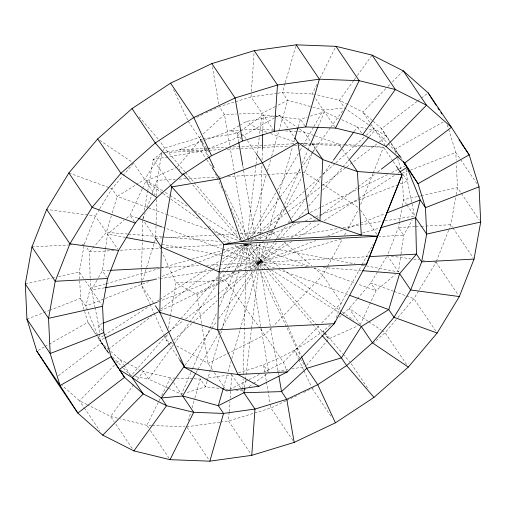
<?xml version="1.0" encoding="UTF-8"?>
<svg xmlns="http://www.w3.org/2000/svg" width="506" height="506" viewBox="0 0 506 506"><rect width="100%" height="100%" fill="white"/><g stroke="black" fill="none" stroke-linecap="round" stroke-linejoin="round"><path stroke-width="0.38" stroke-dasharray="2.53 1.9" d="M142.768 220.369L141.218 284.878L149.668 303.505M155.74 237.434L156.664 199.067M156.733 195.936L157.113 180.275L161.857 152.768L153.166 159.403L147.841 190.262M235.79 390.221L242.772 391.012L243.082 379.184M243.203 374.453L246.586 244.335M259.882 243.525L259.395 262.45L258.458 270.299M259.989 239.585L260.09 235.638M260.109 234.854L261.912 165.456M262.057 159.94L262.342 148.897M262.753 133.129L263.228 114.989L300.469 119.207L307.231 117.107M229.117 412.346L228.516 420.973L251.767 455.343M229.174 411.561L229.882 401.359M230.097 398.222L231.735 374.687L206.435 378.21M251.185 94.59L251.02 96.943L262.064 113.268L259.546 134.463M251.406 91.453L254.233 50.657M247.168 238.838L255.916 165.07M256.011 164.286L256.852 157.221M257.314 153.299L259.18 137.6M244.588 387.235L245.429 380.17M245.518 379.386L245.986 375.465M246.08 374.68L251.476 329.159M251.571 328.375L258.37 271.083M105.33 249.686L102.332 270.767L97.31 279.679M105.438 248.908L107.55 234.069L124.096 220.255M362.037 265.125L398.45 271.931L400.891 254.752M401.005 253.968L403.668 235.233L412.162 220.148M167.17 334.637L166.246 340.045L179.086 359.032M168.22 328.451L170.193 316.864M170.32 316.092L175.974 282.86L161.831 251.684M142.92 218.807L143.451 215.727M144.381 210.325L147.708 191.034M99.404 209.357L95.343 216.03L84.312 244.132L79.322 271.918L80.549 298.319L87.962 322.316L96.697 335.883M399.411 222.096L398.437 227.498L387.406 255.606L398.45 271.931M399.55 221.324L402.188 206.657M402.327 205.885L403.434 199.712L402.346 176.417M455.653 197.713L450.795 224.727L449.062 229.136M456.203 194.627L457.456 187.675L456.323 163.432M188.352 420.745L190.743 412.409M192.046 407.861L194.652 398.766M194.867 398.007L200.3 379.064L201.837 378.849M285.061 83.477L282.449 92.573L287.68 100.302L311.962 106.924M285.276 82.718L295.706 46.337M207.055 381.486L205.531 386.793L185.999 392.858M207.27 380.733L219.876 336.775M220.742 333.739L238.351 272.348M238.566 271.589L246.39 244.309M248.345 237.485L266.599 173.824M267.472 170.788L270.729 159.422M271.602 156.392L287.68 100.302L275.909 106.26M223.532 387.507L227.226 374.623M228.098 371.587L230.926 361.739M231.792 358.703L240.053 329.906M240.268 329.147L257.004 270.786M257.219 270.033L264.828 243.506M266.131 238.958L267.87 232.893M268.737 229.863L278.3 196.511M279.167 193.482L292.645 146.493M292.86 145.734L294.6 139.669M298.293 126.785L300.469 119.207L304.827 125.652M111.352 215.879L106.386 232.355L94.647 245.954M112.256 212.887L117.221 196.417L135.95 184.848M155.253 239.724L141.218 284.878L154.058 303.859M336.281 317.711L341.373 302.759L361.638 265.378M143.059 218.839L145.216 212.906M147.113 207.719L151.705 195.107M151.977 194.367L157.113 180.275L175.247 179.32M436.374 261.463L448.778 229.869M312.177 153.413L304.568 172.47L302.689 175.936M312.474 152.685L315.693 144.621L342.511 145.646M360.651 204.449L372.966 173.628M373.264 172.894L383.529 147.208L360.765 145.589M190.882 372.517L181.49 394.256L169.32 388.646M191.198 371.796L192.135 369.62M192.451 368.899L209.667 329.045M209.977 328.324L216.865 312.379M219.37 306.585L246.295 244.271M267.845 242.886L259.395 262.45L255.062 269.983M269.413 239.268L273.164 230.572M274.416 227.675L283.499 206.663M284.751 203.76L300.406 167.537M302.278 163.185L307.604 150.87M307.914 150.143L309.792 145.798M318.249 126.234L324.51 111.744L338.83 118.347M142.186 189.01L130.004 215.316L126.456 218.282M142.515 188.302L145.81 181.192L176.657 167.366M360.19 324.808L375.996 290.684L395.496 274.397M160.219 398.437L146.81 425.306L148.562 427.899M161.629 395.61L170.452 377.931L175.949 378.14M316.889 84.508L312.303 93.699L313.631 95.659M320.07 78.145L335.244 47.741M273.006 230.66L272.253 232.045L264.081 240.451M274.511 227.89L284.657 209.187M285.03 208.491L302.31 176.626M327.281 266.959L322.777 275.264L273.594 325.832M327.654 266.264L342.296 239.268M344.548 235.119L346.42 231.653M347.926 228.889L358.811 208.814M362.018 264.689L373.276 243.924M96.924 280.368L91.523 289.963L94.894 306.699M248.572 240.122L249.755 238.073M250.147 237.384L275.726 192.881M277.301 190.142L298.553 153.166M300.128 150.427L302.885 145.633M303.277 144.944L313.505 127.145M313.903 126.462L323.347 110.023L344.662 108.025L368.121 124.425M196.037 372.694L197.606 369.956M198.004 369.272L218.465 333.663M218.858 332.98L220.04 330.924M220.433 330.241L254.67 270.666M99.808 208.693L111.99 188.681L122.547 176.214M386.597 256.94L370.765 282.949L357.698 298.388M434.54 261.988L436.083 262.203L413.895 298.66L396.704 318.97M162.046 152.142L144.646 179.472L136.62 184.431M162.47 151.471L164.589 148.138L199.313 137.657L201.027 136.07M133.654 384.699L110.637 416.514L114.147 421.7M137.341 379.614L143.324 371.341L170.452 377.931L172.217 380.544M353.7 80.568L339.431 100.289L314.568 94.249M354.162 79.929L356.926 76.115M357.381 75.476L372.112 55.116M173.533 344.554L148.555 379.07L135.583 376.704M173.994 343.916L189.257 322.815M189.718 322.177L217.466 283.822M220.243 279.989L225.796 272.317M226.258 271.678L246.144 244.189M252.159 235.878L279.907 197.523M280.368 196.885L312.746 152.135M313.208 151.496L330.323 127.841M330.785 127.202L343.27 109.941M184.93 365.37L211.293 328.938M211.755 328.293L216.84 321.266M218.693 318.704L252.918 271.399M254.765 268.844L273.733 242.633M274.195 241.994L275.58 240.078M276.042 239.439L285.757 226.011M288.066 222.817L289.919 220.262M291.766 217.7L305.643 198.523M307.496 195.967L320.905 177.429M323.22 174.235L330.62 164.007M331.082 163.362L332.935 160.807M354.206 131.402L357.445 126.93L365.838 128.461M177.378 167.043L200.477 139.378L202.773 138.998M306.528 365.421L328.622 338.957L358.039 325.775M123.047 175.62L133.103 163.742M357.192 298.983L349.153 308.483L343.296 313.65M396.198 319.564L385.072 332.708L373.826 342.638M94.141 246.542L89.543 251.868L90.169 279.729M123.382 368.045L131.01 375.863L167.296 334.333M169.371 331.955L218.099 276.181M220.167 273.809L221.204 272.62M221.723 272.032L246.087 244.145M276.497 242.874L259.395 262.45L251.805 269.318M280.128 238.718L293.606 223.291M298.793 217.359L306.566 208.459M308.641 206.081L320.045 193.026M322.638 190.06L342.334 167.518M342.853 166.923L348.039 160.99M369.291 136.658L374.99 130.137L387.52 142.989M233.557 271.836L225.385 280.242L218.447 283.739M234.107 271.279L261.355 243.26M261.899 242.697L263.537 241.014M271.406 328.078L264.853 334.82L208.105 363.397L176.537 345.788M318.963 325.794L283.449 362.315L264.53 371.84M321.696 322.986L341.373 302.759L322.777 275.264L314.454 268.148M114.495 365.117L79.493 400.784L83.882 407.267M116.684 362.884L119.966 359.538L126.146 362.663M385.762 88.683L362.789 112.092L348.362 104.805M387.944 86.456L390.132 84.224M392.321 81.997L403.257 70.846M203.311 133.957L224.449 114.388L236.207 114.04M250.691 239.85L252.443 238.269M257.111 234.044L285.707 208.162M286.295 207.637L305.548 190.205M306.136 189.68L322.474 174.893M323.056 174.361L335.314 163.274M335.895 162.742L365.661 135.81M366.243 135.279L373.833 128.416L386.71 136.38L390.537 142.23M173.602 340.089L192.28 323.189M192.862 322.657L217.371 300.475M219.705 298.363L249.471 271.431M330.418 325.023C303.916 347.565 272.07 363.903 238.389 372.656M339.197 317.268L342.714 314.169M58.31 375.85L101.276 342.986L107.696 348.678M416.976 101.497L381.48 128.644L372.72 120.883M417.595 101.017L420.714 98.638M421.334 98.158L427.557 93.395M107.753 349.76L106.5 350.721L97.114 336.528M108.379 349.285L151.534 316.269M160.921 309.096L212.204 269.862M212.83 269.382L219.712 264.119M222.216 262.209L245.979 244.025M251.608 239.724L254.113 237.807M259.742 233.5L287.889 211.97M288.515 211.495L306.655 197.618M307.275 197.138L321.664 186.138M322.29 185.658L346.053 167.473M346.68 166.999L378.583 142.597M379.209 142.116L386.71 136.38L381.48 128.644L389.386 140.921M169.327 331.348L183.083 320.823M185.588 318.906L217.485 294.505M218.111 294.03L247.51 271.539M250.008 269.628L285.662 242.355M291.292 238.048L312.556 221.786M313.182 221.305L315.687 219.389M316.307 218.915L319.438 216.524M320.064 216.043L357.59 187.334M358.216 186.859L375.104 173.938M377.602 172.027L380.733 169.636M239.768 131.509L237.238 133.293L203.538 138.872M240.407 131.06L263.228 114.989L273.385 130.01M244.044 390.12L245.941 388.779M249.116 386.546L252.918 383.871M253.55 383.421L267.497 373.599M303.651 392.511L313.492 387.596M103.641 335.655L99.005 338.64L96.798 335.377M104.299 335.225L148.65 306.661M157.252 301.114L159.238 299.837M159.902 299.407L208.219 268.281M208.877 267.857L220.129 260.603M222.779 258.901L245.948 243.974M291.823 241.558L259.395 262.45L245.239 269.375M298.445 237.295L320.949 222.792M324.257 220.66L358.014 198.915M358.678 198.491L395.078 175.038M397.729 173.33L399.051 172.476M239.155 125.659L230.369 130.656L203.785 140.649M239.831 125.273L246.593 121.434L279.299 115.109L297.142 127.297M274.518 117.822L243.791 135.285L240.85 136.392M275.201 117.436L279.299 115.109L289.04 129.511M38.19 350.38L44.326 346.92M45.009 346.534L48.418 344.611M49.101 344.225L87.962 322.316L96.355 334.719M443.199 122.022L394.788 149.314L396.413 154.564M275.22 106.614L262.064 113.268L239.338 113.945M260.261 328.476L225.385 280.242L175.974 282.86L196.948 294.562L217.757 284.087M229.503 389.481L248.421 379.955M249.116 379.601L259.629 374.313M254.391 239.743L272.791 230.736M289.065 222.773L291.19 221.736M310.298 212.387L320.912 207.194M321.62 206.846L387.432 174.646M391.676 172.565L398.753 169.105M399.462 168.757L405.831 165.639M104.413 338.28L100.169 340.361L109.517 354.662M160.32 310.924L217.643 282.879M218.345 282.531L239.578 272.146M196.714 117.329L203.045 114.331M205.853 112.996L218.516 106.994M285.858 400.942L270.919 408.026L228.516 420.973L220.755 422.055M286.573 400.607L299.381 394.535M26.944 319.153L48.974 310.589M49.708 310.305L80.549 298.319L85.78 306.048L97.829 335.744M402.2 173.311L407.343 171.319M410.284 170.174L455.811 152.477L460.194 158.966M148.935 281.507L85.78 306.048L90.359 288.243L90.188 280.507M154.077 279.508L159.219 277.509M162.154 276.371L195.936 263.24M198.877 262.102L245.138 244.12M250.28 242.121L251.748 241.552M256.156 239.838L300.216 222.716M305.358 220.717L314.903 217.004M315.636 216.72L320.779 214.721M321.512 214.436L397.153 185.044M400.088 183.899L407.431 181.047L406.154 168.726M102.237 323.524L98.569 324.953L100.169 340.361L109.441 354.073M158.049 301.835L218.269 278.433M219.003 278.148L235.157 271.867M239.566 270.16L315.94 240.476M327.686 235.91L343.112 229.914M343.846 229.629L384.971 213.646M203.045 140.927L179.415 149.808L164.146 152.382M207.017 149.106L201.135 151.319L168.643 156.797M207.751 148.834L240.116 136.664M310.235 116.178L324.51 111.744L334.668 126.766M182.995 393.788L181.49 394.256L172.66 381.195M105.533 283.904L90.359 288.243L84.622 279.755M106.292 283.689L188.966 260.04M191.995 259.173L221.577 250.71M222.336 250.489L244.335 244.202M341.31 239.022L259.395 262.45L218.978 269.072M362.543 232.943L379.234 228.168M25.3 283.955L51.536 278.11M52.308 277.939L55.394 277.25M58.481 276.561L79.322 271.918L84.179 279.103M417.323 196.619L403.434 199.712L406.527 204.285M418.095 196.448L420.41 195.93M421.182 195.759L457.456 187.675L460.966 192.868M167.865 156.93L153.166 159.403L169.991 184.279M277.187 371.315L287.914 369.538M291.741 368.906L305.523 366.622M277.693 238.452L339.09 228.389M342.979 227.757L384.168 221.002M384.946 220.875L414.477 216.037L411.871 203.108M104.736 287.8L91.523 289.963L101.681 304.979M154.475 279.647L159.137 278.882M159.915 278.755L212.76 270.096M216.65 269.458L218.2 269.205M277.086 93.319L251.02 96.943L219.218 106.658L224.449 114.388L229.787 145.513M277.851 93.212L282.449 92.573L313.809 94.065M186.613 426.811L219.983 422.162M207.024 148.347L179.415 149.808L201.135 151.319L206.448 159.175M207.814 148.302L226.745 147.303M233.057 146.968L293.796 143.755M165.013 152.603L208.402 150.301M209.193 150.263L221.027 149.637M227.333 149.302L289.66 146M294.391 145.747L299.913 145.456M303.859 145.247L315.693 144.621L310.235 144.235M179.187 179.111L186.284 178.732M189.44 178.567L217.042 177.106M217.827 177.062L221.773 176.853M228.079 176.518L266.719 174.475M267.503 174.431L301.412 172.635M302.202 172.597L304.568 172.47L321.677 183.64M155.721 238.218L213.987 235.132M217.137 234.967L236.821 233.924M239.97 233.759L262.81 232.551M269.11 232.216L272.253 232.045L279.982 238.655M31.96 246.909L68.689 244.961M69.467 244.917L71.814 244.796M81.972 244.259L84.312 244.132M414.85 226.631L398.437 227.498L403.668 235.233L379.203 236.53M415.628 226.587L420.322 226.34M421.1 226.296L425.008 226.093M425.786 226.049L450.795 224.727L452.547 227.32M114.014 250.571L89.543 251.868L86.494 247.358M120.327 250.236L160.579 248.104M166.101 247.813L222.931 244.803M109.435 270.394L102.332 270.767L106.69 277.212M158.365 267.8L159.947 267.718M160.737 267.674L200.99 265.542M206.511 265.252L219.142 264.581M219.927 264.543L368.311 256.681M300.899 143.483L311.158 143.628M311.949 143.641L343.498 144.368M345.668 145.766L359.077 146.272M362.226 146.392L383.529 147.208L392.827 160.952M176.733 378.172L193.235 378.792M194.019 378.823L200.3 379.064L205.531 386.793L221.052 388.551M151.49 425.483L146.81 425.306L120.434 418.892M152.268 425.508L185.051 426.748M273.607 130.175L257.946 129.194L230.369 130.656L240.065 133.995M285.359 130.909L304.15 132.085L314.466 135.646M344.282 144.419L359.981 145.532M300.096 143.514L309.457 144.178M127.657 234.05L106.386 232.355L95.343 216.03L46.666 209.433M128.442 234.114L161.528 236.757M162.318 236.821L219.825 241.413M222.975 241.659L230.066 242.229M307.446 266.289L259.395 262.45L221.432 255.359M323.201 267.547L361.803 270.628M225.708 389.076L230.363 389.607M391.271 256.125L410.587 258.743M413.68 259.161L419.088 259.894M422.953 260.419L424.496 260.628M368.887 129.017L374.99 130.137L385.148 145.152M131.01 375.863L132.534 376.148M249.705 244.126L355.067 263.822M125.368 237.403L107.55 234.069L117.708 249.091M155.582 243.051L157.132 243.335M161.781 244.208L220.66 255.214M117.424 418.165L110.637 416.514L87.797 404.977M312.721 107.127L323.347 110.023L314.068 96.311M315.206 135.899L338.786 144.033L341.885 148.612M266.814 132.249L257.946 129.194L246.593 121.434M270.508 133.521L295.624 142.186M240.812 134.254L243.791 135.285L246.89 139.865M68.86 172.97L111.99 188.681L117.221 196.417L166.019 214.19M393.428 291.203L370.765 282.949L375.996 290.684L357.514 283.948M394.155 291.469L405.856 295.732M406.584 295.997L413.895 298.66L436.261 331.734M166.759 214.462L208.902 229.813M214.076 231.697L239.211 240.856M248.085 244.088L308.717 266.175M313.891 268.06L354.554 282.873M137.398 218.01L130.004 215.316L134.362 221.761M162.534 227.169L221.685 248.718M222.425 248.984L274.916 268.104M278.616 269.451L348.855 295.042M341.695 119.663L357.445 126.93L361.803 133.369M168.606 388.317L148.555 379.07L143.324 371.341L141.952 370.645M347.673 104.457L339.431 100.289L344.225 107.38M126.835 363.011L139.201 369.26M87.108 404.629L79.493 400.784L62.105 385.382M172.419 343.492L166.246 340.045L163.969 335.029M162.641 190.781L144.646 179.472L133.603 163.147M165.304 192.457L169.301 194.968M169.972 195.386L188.63 207.112M194.627 210.882L239.945 239.363M268.724 268.313L259.395 262.45L235.005 245.005M271.387 269.989L338.697 312.284M322.335 184.07L359.184 208.124M99.638 140.251L131.642 161.825M368.09 321.253L349.153 308.483L359.747 324.156M368.747 321.696L381.157 330.064M381.809 330.5L385.072 332.708L407.001 365.13M299.691 129.043L304.15 132.085L310.349 141.25M368.76 124.868L373.833 128.416L370.297 123.192M247.251 244.006L279.976 267.421M282.544 269.255L341.582 311.494M342.22 311.955L353.776 320.216M162.496 193.128L145.81 181.192L155.083 194.905M163.134 193.589L170.193 198.637M170.838 199.098L199.712 219.756M208.7 226.182L231.16 242.254M284.144 242.216L312.075 266.112M372.138 120.365L362.789 112.092L369.854 122.541M110.618 351.265L119.966 359.538L123.496 364.763M388.064 143.546L399.5 155.279L402.548 159.788M108.682 352.954L106.5 350.721L99.005 338.64L98.126 336.465M112.49 356.869L122.838 367.482M139.112 116.848L158.852 139.82M324.403 332.404L323.391 331.221L324.264 332.512M324.909 332.992L342.632 353.605M343.138 354.194L349.722 361.847M185.095 171.989L164.589 148.138L159.365 140.409M185.607 172.59L193.811 182.128M194.323 182.723L237.384 232.817M240.97 236.991L243.531 239.97M247.118 244.145L268.648 269.192M269.16 269.787L316.832 325.244M317.344 325.839L328.622 338.957L324.7 333.157M178.915 168.833L179.94 170.022M189.168 180.756L190.705 182.546M192.754 184.93L239.914 239.793M243.5 243.968L312.189 323.872M312.702 324.466L321.418 334.605M260.723 329.109L283.449 362.315L287.37 371.891M460.637 159.611L476.861 183.608M461.402 193.513L479.384 220.104M452.984 227.966L473.161 257.794M400.088 157.151L389.797 141.566M403.073 174.602L407.431 181.047L411.72 202.343M393.27 161.61L395.926 165.538M406.969 204.936L414.477 216.037M436.083 262.203L458.455 295.27M342.328 149.27L348.526 158.435M360.512 210.085L377.78 235.619M312.12 143.868L315.662 149.106M289.483 130.162L293.91 136.709M247.333 140.523L255.751 152.957M241.16 139.093L237.238 133.293L238.705 141.851M188.27 121.332L199.313 137.657L207.998 157.107M208.864 151.781L200.477 139.378L208.649 156.449M351.17 363.675L367.837 388.317M206.891 159.833L211.761 167.031M299.786 358.134L294.486 350.297L298.42 358.779M300.229 358.786L304.201 364.668M312.189 388.463L331.487 416.995M268.325 372.062L263.531 364.971L266.301 381.119M292.847 440.448L270.919 408.026L270.261 404.18M144.558 222.197L154.741 237.257M231.735 374.687L240.565 387.748M241.008 388.399L242.772 391.012M212.533 369.943L208.105 363.397L202.09 326.275M214.304 372.561L224.93 388.273M187.049 427.456L208.978 459.878M102.49 330.753L98.569 324.953L95.046 307.458M123.938 365.421L130.567 375.212M150.314 430.492L169.175 458.373M115.899 424.294L132.572 448.936M84.319 407.918L99.669 430.612M390.961 142.882L399.885 156.537M399.5 155.279L401.998 159.308M224.658 189.889L247.472 237.554M247.813 238.263L248.832 240.394M250.54 243.955L259.395 262.45L288.028 326.56M246.947 244.259L300.419 355.952M173.52 89.53L187.612 119.922M298.749 359.488L303.663 370.088M303.992 370.79L311.203 386.337M159.58 246.726L160.541 248.851M149.997 304.22L153.894 312.822M154.222 313.537L163.647 334.314M288.35 327.281L301.215 356.097M211.54 165.032L212.501 167.195M215.398 173.678L222.798 190.243M230.844 208.251L244.676 239.224M447.304 124.95L448.455 128.669M448.683 129.416L455.811 152.477L456.178 160.301M397.571 158.315L401.043 169.567M242.842 165.974L254.72 235.22M254.853 235.998L255.524 239.888M256.188 243.778L260.729 270.229M260.862 271.007L270.602 327.806M270.735 328.584L278.749 375.269M229.92 146.291L234.329 171.964M234.461 172.742L245.676 238.105M246.738 244.328L251.28 270.78M251.412 271.558L261.02 327.578M261.159 328.356L268.762 372.707M212.362 66.678L218.826 104.35M266.434 381.891L270.128 403.415M196.948 294.562L201.964 325.503"/><path stroke-width="0.76" d="M262.342 148.897L262.715 134.704M251.767 455.343L294.163 442.396L335.434 422.826L373.978 397.393L408.317 367.071L437.14 333.03L459.334 296.567L474.04 259.091L480.7 222.045L479.055 186.847L469.176 154.855L451.428 127.291L428.184 92.921L403.257 70.846L372.112 55.116L335.946 46.331L296.143 44.825L254.233 50.657L211.837 63.604L170.566 83.174L132.022 108.607L97.683 138.929L68.86 172.97L46.666 209.433L31.96 246.909L25.3 283.955L26.944 319.153L36.824 351.145L54.572 378.709L77.816 413.079L102.743 435.154L133.888 450.884L170.054 459.669L209.857 461.175L251.767 455.343L254.98 409.057L243.936 392.732L244.493 388.02M274.265 131.313L305.7 126.936L335.548 128.069L362.675 134.659L386.034 146.462L404.724 163.014L418.038 183.684L425.451 207.681L426.678 234.082L421.688 261.868L410.657 289.97L394.01 317.319L372.397 342.853L346.635 365.591L317.73 384.668L286.782 399.342L254.98 409.057L223.551 413.427L193.697 412.301L166.569 405.711L143.211 393.908L124.52 377.356L111.212 356.686L103.8 332.689L102.566 306.288L107.563 278.502L118.594 250.394L135.235 223.051L156.847 197.517L182.609 174.779L211.514 155.703L242.469 141.029L274.265 131.313L277.484 85.027L254.233 50.657M223.317 388.266L218.32 405.698L223.551 413.427L209.857 461.175M294.815 138.91L298.078 127.544M305.7 126.936L319.387 79.189L296.143 44.825M335.01 321.455L334.245 323.695L287.37 371.891L258.933 386.211L226.701 390.891L184.842 367.539L179.529 359.684M377.495 236.346L366.553 264.119L334.245 323.695L217.713 329.868L159.814 312.373L155.386 305.826M377.78 235.619L402.125 174.703L396.369 166.189M309.792 145.798L317.932 126.962M170.054 459.669L193.697 412.301L182.653 395.977L161.338 397.975L132.167 377.584L119.289 369.62L168.074 332.303M335.548 128.069L359.19 80.694L335.946 46.331M195.639 373.377L182.653 395.977L218.32 405.698L243.936 392.732L281.551 391.612L306.687 368.343L341.411 357.862L361.354 326.528L388.779 309.583L399.613 273.645L416.457 254.132L415.641 217.757L420.22 199.952L406.995 167.359L403.244 161.319M184.462 366.015L161.338 397.975L166.569 405.711L133.888 450.884M333.397 160.168L353.745 132.041M362.675 134.659L395.363 89.486L372.112 55.116M348.558 160.396L368.773 137.252M102.743 435.154L143.211 393.908L132.167 377.584L171.268 342.201M386.034 146.462L426.507 105.216L403.257 70.846M381.36 169.156L398.247 156.24M404.724 163.014L451.428 127.291L426.507 105.216L395.363 89.486L359.19 80.694L319.387 79.189L277.484 85.027L235.081 97.974L193.811 117.537L155.266 142.97L120.928 173.292L92.105 207.34L69.917 243.797L55.205 281.273L48.544 318.325L50.189 353.523L60.075 385.515L77.816 413.079L124.52 377.356L119.289 369.62M399.715 172.053L406.995 167.359L418.038 183.684L469.176 154.855L460.839 142.534M294.796 138.018L297.895 142.603L322.746 159.58L357.388 171.528L402.125 174.703L377.678 236.27L361.309 235.107L319.931 220.844L308.578 213.083L292.36 222.298L241.4 241.457L223.848 244.417L171.762 186.897L170.433 184.937M111.212 356.686L60.075 385.515L36.824 351.145M105.121 337.932L158.195 311.968M102.971 323.239L157.315 302.12M386.439 213.077L420.22 199.952L425.451 207.681L479.055 186.847M103.8 332.689L50.189 353.523L26.944 319.153M380.746 227.738L415.641 217.757L426.678 234.082L480.7 222.045M102.566 306.288L48.544 318.325L25.3 283.955M105.514 287.667L153.697 279.774M110.219 270.349L158.365 267.8M369.102 256.643L416.457 254.132L421.688 261.868L474.04 259.091M107.563 278.502L55.205 281.273L31.96 246.909M287.37 371.891L237.959 374.51L184.842 367.539L159.814 312.373L161.382 247.073L171.762 186.897L219.73 178.814L262.393 162.78L297.895 142.603L308.578 213.083M362.587 270.691L399.613 273.645L410.657 289.97L459.334 296.567M118.594 250.394L69.917 243.797L46.666 209.433M126.146 237.548L154.804 242.905M138.138 218.282L161.8 226.897M349.595 295.308L388.779 309.583L394.01 317.319L437.14 333.03M135.235 223.051L92.105 207.34L68.86 172.97M258.933 386.211L237.959 374.51L217.713 329.868L219.098 271.924L223.848 244.417L377.678 236.27L366.553 264.119L219.098 271.924L161.382 247.073L155.184 237.909M340.026 313.125L361.354 326.528L372.397 342.853L408.317 367.071M156.847 197.517L120.928 173.292L97.683 138.929M183.014 173.602L188.656 180.161M321.93 335.2L341.411 357.862L346.635 365.591L373.978 397.393M182.609 174.779L155.266 142.97L132.022 108.607M459.087 139.941L459.96 141.237M404.066 163.033L405.831 165.639L404.13 163.04M349.855 160.396L357.388 171.528L361.309 235.107L241.4 241.457L219.73 178.814L212.204 167.688M316.105 149.763L322.746 159.58L319.931 220.844L292.36 222.298L262.393 162.78L256.194 153.615M211.837 63.604L235.081 97.974L242.469 141.029M170.566 83.174L193.811 117.537L211.514 155.703M111.643 357.919L118.436 368.324M428.184 92.921L436.21 105.387M437.899 108.018L439.17 109.985M440.859 112.61L441.7 113.92M208.991 157.164L214.095 167.834M335.434 422.826L317.73 384.668L306.687 368.343L301.538 356.819M294.163 442.396L286.782 399.342L281.551 391.612L278.882 376.047M238.838 142.629L242.709 165.196"/></g></svg>
